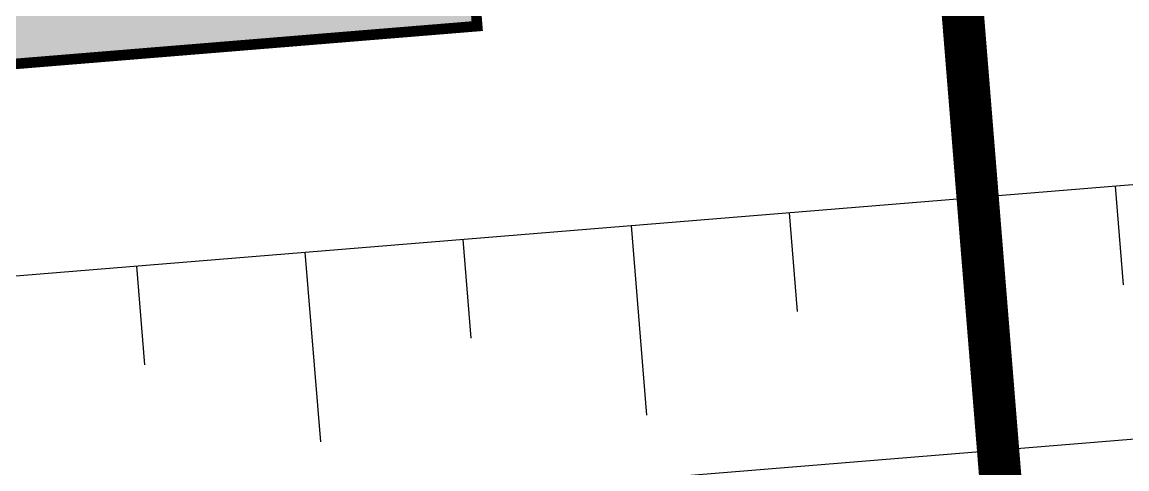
# Model space of a CAD drawing. Header units: metres. Extents: x 1956498 to 1957612, y 2277909 to 2278547.
# Drawn here: x 1957456.8 to 1957462.03, y 2278064.2 to 2278066.32 of the extents above; entities that cross this region are included whole.
import ezdxf
from ezdxf.enums import TextEntityAlignment as Align

# ---------------------------------------------------------------- set-up
doc = ezdxf.new("R2010")
doc.units = ezdxf.units.M
doc.layers.add('UBS-100-Clôture', color=30, linetype='LIMITE1')
doc.layers.add('UBS-100-Postes', color=8, linetype='Continuous')
doc.styles.get("Standard").update_dxf_attribs({"font": 'verdana.ttf'})
doc.linetypes.add('LIMITE1', pattern='A,6.35,-2.54,[133,ltypeshp.shx,S=2.54,R=0,X=-2.54,Y=0],-2.54,25.4', length=36.83)

# ---------------------------------------------------------------- blocks, each defined once
blk = doc.blocks.new('PdL')
at = {"true_color": 0xb0c4d8, "transparency": 33554687}
blk.add_hatch(color=9, dxfattribs=at).paths.add_polyline_path([(-6.3992, 2.23), (-2.1992, 2.23), (-2.1992, -0.25), (-6.3992, -0.25)])
at = {"color": 17, "transparency": 33554687}
for p, q in [((-3.8996, -1.25), (-3.8996, -1.7193)), ((-3.0996, -1.25), (-3.0996, -2.15)), ((-2.3496, -1.25), (-2.3496, -1.7193)), ((-1.5496, -1.25), (-1.5496, -2.15)), ((-0.7996, -1.25), (-0.7996, -1.7193)), ((0.0004, -1.25), (0.0004, -2.15)), ((0.7504, -1.25), (0.7504, -1.7193))]:
    blk.add_line(p, q, dxfattribs=at)
blk.add_lwpolyline([(-7.5992, -2.45), (6.3008, -2.45, 0.414214), (7.3008, -1.45), (7.3008, 3.75, 0.414214), (6.3008, 4.75), (-7.5992, 4.75, 0.414214), (-8.5992, 3.75), (-8.5992, -1.45, 0.414214)], format="xyb", close=True, dxfattribs=at)
blk.add_lwpolyline([(-7.3992, -1.25), (6.1008, -1.25), (6.1008, 3.55), (-7.3992, 3.55)], close=True, dxfattribs=at)
at = {"color": 7, "transparency": 33554687, "const_width": 0.05}
blk.add_lwpolyline([(-6.3992, 2.23), (-2.1992, 2.23), (-2.1992, -0.25), (-6.3992, -0.25)], close=True, dxfattribs=at)
at = {"color": 7, "transparency": 33554687}
blk.add_attdef('NUMERO', text='', height=1, dxfattribs=at).set_placement((3.8334, 0.9778), align=Align.MIDDLE_LEFT)

msp = doc.modelspace()

# ---------------------------------------------------------------- linework, layer by layer
at = {"layer": 'UBS-100-Clôture', "color": 30, "ltscale": 0.1, "true_color": 0xf26722, "transparency": 33554687, "const_width": 0.2}
msp.add_lwpolyline([(1957452.1086, 2278234.2083), (1957472.7821, 2278172.7877), (1957482.6039, 2278143.0166), (1957491.4307, 2278124.5394), (1957501.912, 2278087.4138, -0.474925), (1957486.7502, 2278065.8613), (1957466.4448, 2278064.2026), (1957466.2277, 2278066.8838), (1957461.2449, 2278066.4787), (1957461.4622, 2278063.7955), (1957439.4875, 2278062.0005), (1957103.2231, 2278049.5096)], format="xyb", dxfattribs=at)

# ---------------------------------------------------------------- block references
at = {"layer": 'UBS-100-Postes', "transparency": 33554687, "rotation": 4.67003081057383}
msp.add_blockref('PdL', (1957461.127, 2278066.728), dxfattribs=at)

doc.saveas('drawing.dxf')
